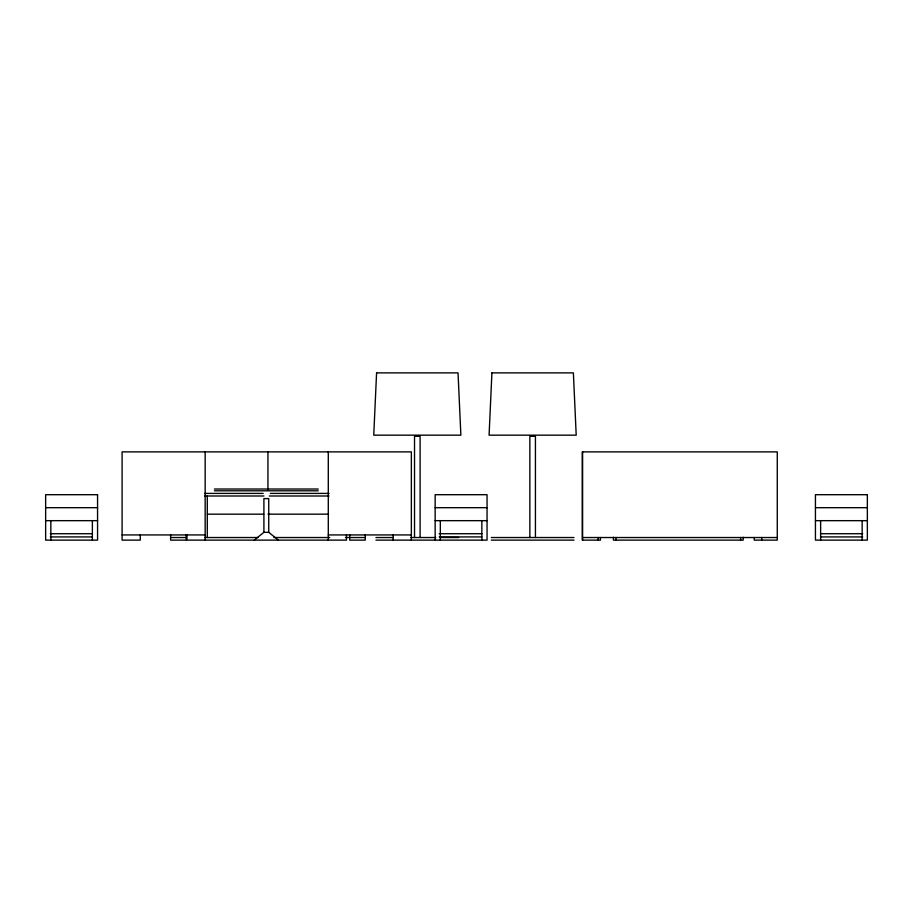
<?xml version="1.0" encoding="UTF-8"?>
<svg xmlns="http://www.w3.org/2000/svg" width="913" height="913" viewBox="0 0 913 913"><rect width="100%" height="100%" fill="white"/><g stroke="black" fill="none" stroke-linecap="round" stroke-linejoin="round"><path stroke-width="1.37" d="M254.225 540.119L263.903 532.336L268.742 532.336L278.419 540.119M214.407 489.026L318.238 489.026M214.407 490.806L318.238 490.806M204.706 493.408L263.172 493.408M270.305 493.408L329.045 493.408M204.706 495.999L263.925 495.999M269.346 495.999L329.045 495.999M45.65 507.685L97.565 507.685M435.147 507.685L487.051 507.685M815.435 507.685L867.35 507.685M207.331 514.167L263.709 514.167M267.943 514.167L328.554 514.167M45.65 520.661L97.565 520.661M435.147 520.661L487.051 520.661M815.435 520.661L867.35 520.661M50.295 533.717L92.373 533.717M439.199 533.717L481.859 533.717M820.627 533.717L862.705 533.717M122.102 534.938L205.163 534.938M328.292 534.938L411.352 534.938M50.295 536.924L92.373 536.924M439.199 536.924L481.859 536.924M820.627 536.924L862.705 536.924M170.605 537.529L186.184 537.529M204.706 537.529L258.265 537.529M273.832 537.529L329.787 537.529M345.434 537.529L365.268 537.529M375.951 537.529L393.366 537.529M410.861 537.529L435.786 537.529M439.94 537.529L458.657 537.529M491.297 537.529L574.003 537.529M582.608 537.529L777.271 537.529M375.951 540.119L487.051 540.119L487.051 494.698L435.147 494.698L435.147 540.119M491.297 540.119L574.003 540.119M862.157 520.661L862.157 540.119M820.627 520.661L820.627 540.119M761.693 537.529L761.693 540.119M754.229 537.529L754.229 540.119L777.271 540.119L777.271 451.878L582.277 451.878L582.277 540.119L600.446 540.119L600.446 537.529M743.182 537.278L743.182 540.119L613.399 540.119L613.399 537.278M740.58 537.529L740.58 540.119M616.001 537.529L616.001 540.119M598.175 537.529L598.175 540.119M582.608 451.878L582.608 540.119M535.429 537.529L535.429 436.3L529.86 436.3L529.86 537.529M481.859 520.661L481.859 540.119M440.328 520.661L440.328 540.119M420.094 537.529L420.094 436.3L414.525 436.3L414.525 537.529M411.352 540.119L411.352 451.878L122.102 451.878L122.102 540.119L140.271 540.119L140.271 534.938M393.183 534.938L393.183 540.119M365.268 534.698L365.268 540.119L349.702 540.119L349.702 534.778M346.461 534.938L346.461 540.119L186.994 540.119L186.994 534.938M328.292 451.878L328.292 540.119M268.742 532.336L268.742 498.601L263.903 498.601L263.903 532.336M267.943 451.878L267.943 490.304M207.297 495.999L207.297 537.529M205.163 451.878L205.163 540.119M186.184 534.778L186.184 540.119L170.605 540.119L170.605 534.698M92.373 520.661L92.373 540.119M50.843 520.661L50.843 540.119M376.578 372.881L373.748 435.17L460.871 435.17L458.041 372.881L376.578 372.881M491.913 372.881L489.083 435.17L576.206 435.17L573.375 372.881L491.913 372.881M97.565 494.698L45.65 494.698L45.65 540.119L97.565 540.119L97.565 494.698M867.35 494.698L815.435 494.698L815.435 540.119L867.35 540.119L867.35 494.698"/></g></svg>
